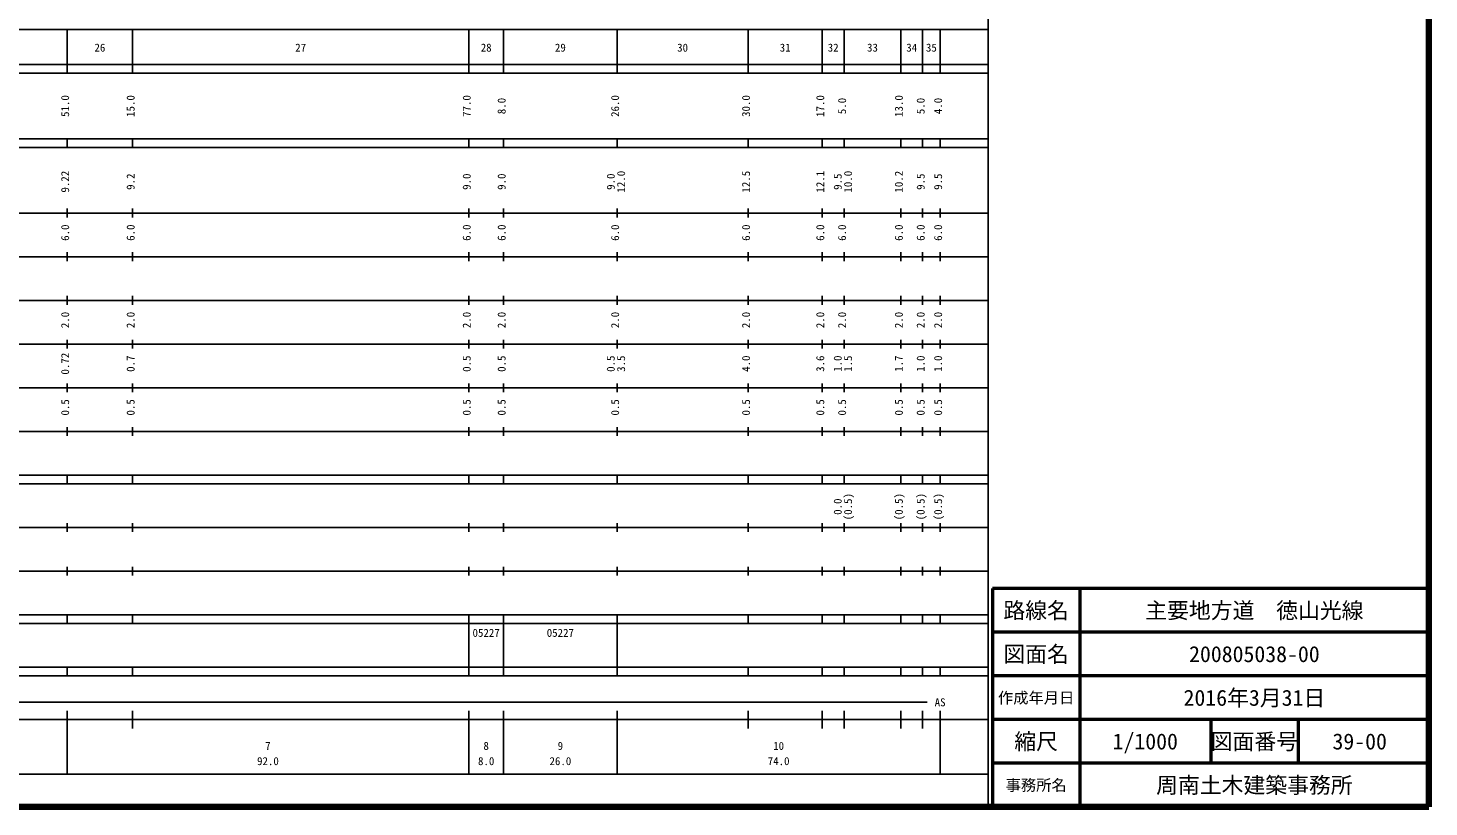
# Model space of a CAD drawing. Units: millimetres on the paper, enlarged 1000 times. Extents: x 40000 to 680000, y 20000 to 380000.
# Drawn here: x 359034 to 680000, y 20000 to 198357 of the extents above; entities that cross this region are included whole.
import ezdxf
from ezdxf.enums import TextEntityAlignment as Align

# ---------------------------------------------------------------- set-up
doc = ezdxf.new("R2010")
doc.units = ezdxf.units.MM
doc.header["$LTSCALE"] = 1000
for name, color, linetype, lineweight in [('M-TTL', 2, 'Continuous', 140), ('M-TTL-BAND', 7, 'Continuous', 25), ('M-TTL-FRAM', 2, 'Continuous', 50), ('M-TTL-LINE', 7, 'Continuous', 50)]:
    doc.layers.add(name, color=color, linetype=linetype, lineweight=lineweight)
doc.layers.add('M-TTL-TXT', color=7, linetype='Continuous')
doc.styles.add('ＭＳ ゴシック', font='')
doc.styles.get('ＭＳ ゴシック').set_extended_font_data('MS Gothic')

msp = doc.modelspace()

# ---------------------------------------------------------------- linework, layer by layer
at = {"layer": 'M-TTL'}
for p, q in [((680000, 20000), (680000, 380000)), ((40000, 20000), (680000, 20000))]:
    msp.add_line(p, q, dxfattribs=at)
at = {"layer": 'M-TTL-BAND'}
for p, q in [((579000, 20000), (579000, 370000)), ((68000, 198000), (579000, 198000)), ((368000, 188000), (368000, 198000)), ((383000, 188000), (383000, 198000)), ((460000, 188000), (460000, 198000)), ((468000, 188000), (468000, 198000)), ((494000, 188000), (494000, 198000)), ((524000, 188000), (524000, 198000)), ((541000, 188000), (541000, 198000)), ((546000, 188000), (546000, 198000)), ((559000, 188000), (559000, 198000)), ((564000, 188000), (564000, 198000)), ((568000, 188000), (568000, 198000)), ((40000, 190000), (579000, 190000)), ((40000, 188000), (579000, 188000)), ((40000, 173000), (579000, 173000)), ((40000, 171000), (579000, 171000)), ((368000, 171000), (368000, 173000)), ((383000, 171000), (383000, 173000)), ((460000, 171000), (460000, 173000)), ((468000, 171000), (468000, 173000)), ((494000, 171000), (494000, 173000)), ((524000, 171000), (524000, 173000)), ((541000, 171000), (541000, 173000)), ((546000, 171000), (546000, 173000)), ((559000, 171000), (559000, 173000)), ((564000, 171000), (564000, 173000)), ((568000, 171000), (568000, 173000)), ((40000, 156000), (579000, 156000)), ((368000, 155000), (368000, 157000)), ((383000, 155000), (383000, 157000)), ((460000, 155000), (460000, 157000)), ((468000, 155000), (468000, 157000)), ((494000, 155000), (494000, 157000)), ((524000, 155000), (524000, 157000)), ((541000, 155000), (541000, 157000)), ((546000, 155000), (546000, 157000)), ((559000, 155000), (559000, 157000)), ((564000, 155000), (564000, 157000)), ((568000, 155000), (568000, 157000)), ((46000, 146000), (579000, 146000)), ((368000, 145000), (368000, 147000)), ((383000, 145000), (383000, 147000)), ((460000, 145000), (460000, 147000)), ((468000, 145000), (468000, 147000)), ((494000, 145000), (494000, 147000)), ((524000, 145000), (524000, 147000)), ((541000, 145000), (541000, 147000)), ((546000, 145000), (546000, 147000)), ((559000, 145000), (559000, 147000)), ((564000, 145000), (564000, 147000)), ((568000, 145000), (568000, 147000)), ((52000, 136000), (579000, 136000)), ((368000, 135000), (368000, 137000)), ((383000, 135000), (383000, 137000)), ((460000, 135000), (460000, 137000)), ((468000, 135000), (468000, 137000)), ((494000, 135000), (494000, 137000)), ((524000, 135000), (524000, 137000)), ((541000, 135000), (541000, 137000)), ((546000, 135000), (546000, 137000)), ((559000, 135000), (559000, 137000)), ((564000, 135000), (564000, 137000)), ((568000, 135000), (568000, 137000)), ((46000, 126000), (579000, 126000)), ((368000, 125000), (368000, 127000)), ((383000, 125000), (383000, 127000)), ((460000, 125000), (460000, 127000)), ((468000, 125000), (468000, 127000)), ((494000, 125000), (494000, 127000)), ((524000, 125000), (524000, 127000)), ((541000, 125000), (541000, 127000)), ((546000, 125000), (546000, 127000)), ((559000, 125000), (559000, 127000)), ((564000, 125000), (564000, 127000)), ((568000, 125000), (568000, 127000)), ((52000, 116000), (579000, 116000)), ((368000, 115000), (368000, 117000)), ((383000, 115000), (383000, 117000)), ((460000, 115000), (460000, 117000)), ((468000, 115000), (468000, 117000)), ((494000, 115000), (494000, 117000)), ((524000, 115000), (524000, 117000)), ((541000, 115000), (541000, 117000)), ((546000, 115000), (546000, 117000)), ((559000, 115000), (559000, 117000)), ((564000, 115000), (564000, 117000)), ((568000, 115000), (568000, 117000)), ((46000, 106000), (579000, 106000)), ((368000, 105000), (368000, 107000)), ((383000, 105000), (383000, 107000)), ((460000, 105000), (460000, 107000)), ((468000, 105000), (468000, 107000)), ((494000, 105000), (494000, 107000)), ((524000, 105000), (524000, 107000)), ((541000, 105000), (541000, 107000)), ((546000, 105000), (546000, 107000)), ((559000, 105000), (559000, 107000)), ((564000, 105000), (564000, 107000)), ((568000, 105000), (568000, 107000)), ((40000, 96000), (579000, 96000)), ((40000, 94000), (579000, 94000)), ((368000, 94000), (368000, 96000)), ((383000, 94000), (383000, 96000)), ((460000, 94000), (460000, 96000)), ((468000, 94000), (468000, 96000)), ((494000, 94000), (494000, 96000)), ((524000, 94000), (524000, 96000)), ((541000, 94000), (541000, 96000)), ((546000, 94000), (546000, 96000)), ((559000, 94000), (559000, 96000)), ((564000, 94000), (564000, 96000)), ((568000, 94000), (568000, 96000)), ((49000, 84000), (579000, 84000)), ((368000, 83000), (368000, 85000)), ((383000, 83000), (383000, 85000)), ((460000, 83000), (460000, 85000)), ((468000, 83000), (468000, 85000)), ((494000, 83000), (494000, 85000)), ((524000, 83000), (524000, 85000)), ((541000, 83000), (541000, 85000)), ((546000, 83000), (546000, 85000)), ((559000, 83000), (559000, 85000)), ((564000, 83000), (564000, 85000)), ((568000, 83000), (568000, 85000)), ((40000, 74000), (579000, 74000)), ((368000, 73000), (368000, 75000)), ((383000, 73000), (383000, 75000)), ((460000, 73000), (460000, 75000)), ((468000, 73000), (468000, 75000)), ((494000, 73000), (494000, 75000)), ((524000, 73000), (524000, 75000)), ((541000, 73000), (541000, 75000)), ((546000, 73000), (546000, 75000)), ((559000, 73000), (559000, 75000)), ((564000, 73000), (564000, 75000)), ((568000, 73000), (568000, 75000)), ((40000, 64000), (579000, 64000)), ((40000, 62000), (579000, 62000)), ((368000, 62000), (368000, 64000)), ((383000, 62000), (383000, 64000)), ((460000, 62000), (460000, 64000)), ((460000, 52000), (460000, 62000)), ((468000, 62000), (468000, 64000)), ((468000, 52000), (468000, 62000)), ((468000, 52000), (468000, 62000)), ((494000, 62000), (494000, 64000)), ((494000, 52000), (494000, 62000)), ((524000, 62000), (524000, 64000)), ((541000, 62000), (541000, 64000)), ((546000, 62000), (546000, 64000)), ((559000, 62000), (559000, 64000)), ((564000, 62000), (564000, 64000)), ((568000, 62000), (568000, 64000)), ((40000, 52000), (579000, 52000)), ((368000, 50000), (368000, 52000)), ((383000, 50000), (383000, 52000)), ((460000, 50000), (460000, 52000)), ((468000, 50000), (468000, 52000)), ((494000, 50000), (494000, 52000)), ((524000, 50000), (524000, 52000)), ((541000, 50000), (541000, 52000)), ((546000, 50000), (546000, 52000)), ((559000, 50000), (559000, 52000)), ((564000, 50000), (564000, 52000)), ((568000, 50000), (568000, 52000)), ((40000, 50000), (579000, 50000)), ((71000, 44000), (565000, 44000)), ((368000, 27500), (368000, 42000)), ((383000, 38000), (383000, 42000)), ((460000, 27500), (460000, 42000)), ((468000, 27500), (468000, 42000)), ((494000, 27500), (494000, 42000)), ((524000, 38000), (524000, 42000)), ((541000, 38000), (541000, 42000)), ((546000, 38000), (546000, 42000)), ((559000, 38000), (559000, 42000)), ((564000, 38000), (564000, 42000)), ((568000, 27500), (568000, 42000)), ((40000, 40000), (579000, 40000)), ((68000, 27500), (579000, 27500))]:
    msp.add_line(p, q, dxfattribs=at)
at = {"layer": 'M-TTL-FRAM'}
for p, q in [((680000, 70000), (580000, 70000)), ((580000, 70000), (580000, 20000))]:
    msp.add_line(p, q, dxfattribs=at)
at = {"layer": 'M-TTL-LINE'}
for p, q in [((600000, 70000), (600000, 20000)), ((680000, 60000), (580000, 60000)), ((680000, 50000), (580000, 50000)), ((680000, 40000), (580000, 40000)), ((630000, 40000), (630000, 30000)), ((650000, 40000), (650000, 30000)), ((680000, 30000), (580000, 30000))]:
    msp.add_line(p, q, dxfattribs=at)

# ---------------------------------------------------------------- texts
at = {"layer": 'M-TTL-BAND', "style": 'ＭＳ ゴシック'}
for s, p in [('26', (375500, 192405)), ('27', (421500, 192405)), ('28', (464000, 192405)), ('29', (481000, 192405)), ('30', (509000, 192405)), ('31', (532500, 192405)), ('32', (543500, 192405)), ('33', (552500, 192405)), ('34', (561500, 192405)), ('35', (566000, 192405)), ('AS', (568000, 42500)), ('7', (414000, 32523)), ('8', (464000, 32523)), ('9', (481000, 32523)), ('10', (531000, 32523)), ('92.0', (414000, 29033)), ('8.0', (464000, 29033)), ('26.0', (481000, 29033)), ('74.0', (531000, 29033))]:
    msp.add_text(s, height=1833, dxfattribs=at).set_placement(p, align=Align.BOTTOM_CENTER)
for s, p in [('51.0', (369000, 180500)), ('15.0', (384000, 180500)), ('77.0', (461000, 180500)), ('8.0', (469000, 180500)), ('26.0', (495000, 180500)), ('30.0', (525000, 180500)), ('17.0', (542000, 180500)), ('5.0', (547000, 180500)), ('13.0', (560000, 180500)), ('5.0', (565000, 180500)), ('4.0', (569000, 180500)), ('9.22', (369000, 163174)), ('9.2', (384000, 163174)), ('9.0', (461000, 163174)), ('9.0', (469000, 163174)), ('9.0', (494000, 163174)), ('12.0', (496370, 163174)), ('12.5', (525000, 163174)), ('12.1', (542000, 163174)), ('9.5', (546000, 163174)), ('10.0', (548370, 163174)), ('10.2', (560000, 163174)), ('9.5', (565000, 163174)), ('9.5', (569000, 163174)), ('6.0', (369000, 151500)), ('6.0', (384000, 151500)), ('6.0', (461000, 151500)), ('6.0', (469000, 151500)), ('6.0', (495000, 151500)), ('6.0', (525000, 151500)), ('6.0', (542000, 151500)), ('6.0', (547000, 151500)), ('6.0', (560000, 151500)), ('6.0', (565000, 151500)), ('6.0', (569000, 151500)), ('2.0', (369000, 131500)), ('2.0', (384000, 131500)), ('2.0', (461000, 131500)), ('2.0', (469000, 131500)), ('2.0', (495000, 131500)), ('2.0', (525000, 131500)), ('2.0', (542000, 131500)), ('2.0', (547000, 131500)), ('2.0', (560000, 131500)), ('2.0', (565000, 131500)), ('2.0', (569000, 131500)), ('0.72', (369000, 121500)), ('0.7', (384000, 121500)), ('0.5', (461000, 121500)), ('0.5', (469000, 121500)), ('0.5', (494000, 121500)), ('3.5', (496370, 121500)), ('4.0', (525000, 121500)), ('3.6', (542000, 121500)), ('1.0', (546000, 121500)), ('1.5', (548370, 121500)), ('1.7', (560000, 121500)), ('1.0', (565000, 121500)), ('1.0', (569000, 121500)), ('0.5', (369000, 111500)), ('0.5', (384000, 111500)), ('0.5', (461000, 111500)), ('0.5', (469000, 111500)), ('0.5', (495000, 111500)), ('0.5', (525000, 111500)), ('0.5', (542000, 111500)), ('0.5', (547000, 111500)), ('0.5', (560000, 111500)), ('0.5', (565000, 111500)), ('0.5', (569000, 111500)), ('0.0', (546000, 88764)), ('(0.5)', (548370, 88764)), ('(0.5)', (560000, 88764)), ('(0.5)', (565000, 88764)), ('(0.5)', (569000, 88764))]:
    msp.add_text(s, height=1833, rotation=90, dxfattribs=at).set_placement(p, align=Align.BOTTOM_CENTER)
for p in [(460875, 58405), (477875, 58405)]:
    msp.add_text('05227', height=1833, dxfattribs=at).set_placement(p, align=Align.BOTTOM_LEFT)
at = {"layer": 'M-TTL-TXT', "style": 'ＭＳ ゴシック'}
for s, height, p in [('路線名', 3666, (590000, 65000)), ('路線名', 3666, (590000, 65000)), ('主要地方道\u3000徳山光線', 3666, (640000, 65000)), ('図面名', 3666, (590000, 55000)), ('図面名', 3666, (590000, 55000)), ('200805038-00', 3666, (640000, 55000)), ('作成年月日', 2566, (590000, 45000)), ('作成年月日', 2566, (590000, 45000)), ('2016年3月31日', 3666, (640000, 45000)), ('縮尺', 3666, (590000, 35000)), ('縮尺', 3666, (590000, 35000)), ('1/1000', 3666, (615000, 35000)), ('図面番号', 3666, (640000, 35000)), ('図面番号', 3666, (640000, 35000)), ('39-00', 3666, (664125, 35000)), ('事務所名', 2566, (590000, 25000)), ('事務所名', 2566, (590000, 25000)), ('周南土木建築事務所', 3666, (640000, 25000))]:
    msp.add_text(s, height=height, dxfattribs=at).set_placement(p, align=Align.MIDDLE_CENTER)

doc.saveas('drawing.dxf')
